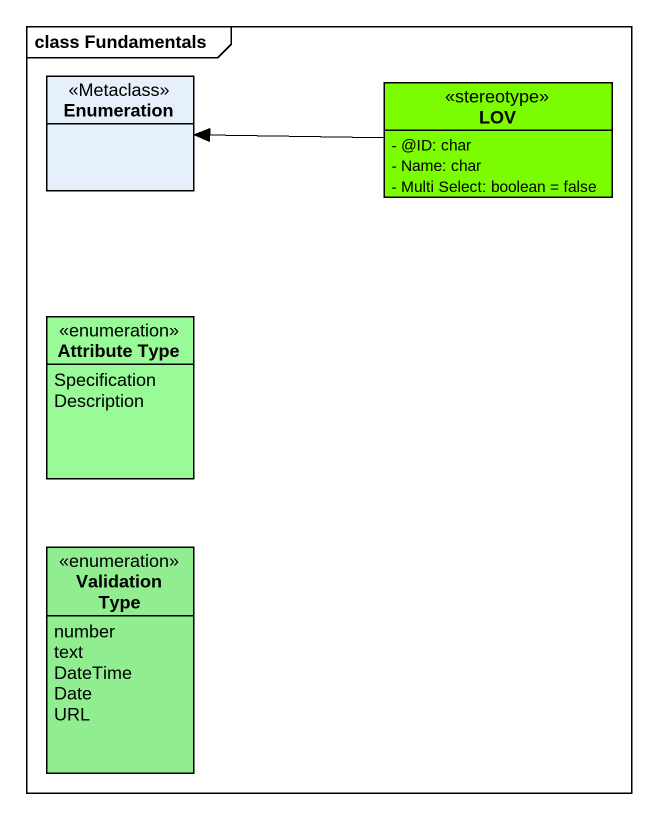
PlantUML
@startuml
mainframe class Fundamentals
hide circle
hide empty members
skinparam classAttributeIconSize 0
class Enumeration <<Metaclass>>
class LOV <<stereotype>> #7CFC00 {
  - @ID: char
  - Name: char
  - Multi Select: boolean = false
}
enum "Attribute Type" as Attribute_Type #98FB98 {
  Specification
  Description
}
enum "Validation Type" as Validation_Type #90EE90 {
  number
  text
  DateTime
  Date
  URL
}
LOV -left-> Enumeration
@enduml
